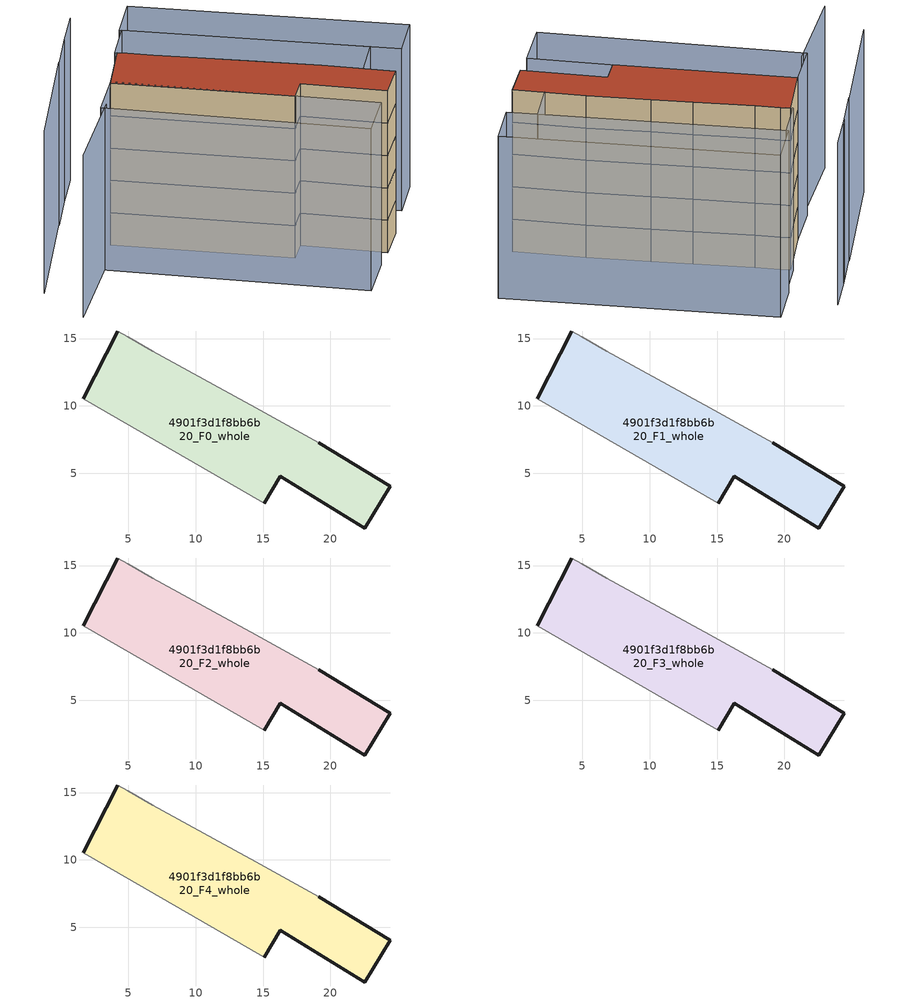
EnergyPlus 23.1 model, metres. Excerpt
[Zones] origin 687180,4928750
4901f3d1f8bb6b20_F0_whole
 floor ground (EU_floor_Construction): 19.14,7.27 24.44,4.03 22.55,0.92 16.29,4.75 15.07,2.76 1.65,10.51 4.2,15.56 4.93,15.14 6.81,14.05 11.32,11.57 14.44,9.85 z0
 wall outside (EU_wall_Construction): 15.07,2.76 16.29,4.75 22.55,0.92 24.44,4.03 19.14,7.27 / 4.2,15.56 1.65,10.51 z0:3
 wall adiabatic (EU_wall_Construction): 19.14,7.27 14.44,9.85 11.32,11.57 6.81,14.05 4.93,15.14 4.2,15.56 / 1.65,10.51 15.07,2.76 z0:3
4901f3d1f8bb6b20_F1_whole
 floor to 4901f3d1f8bb6b20_F0_whole (EU_floor_Construction): 19.14,7.27 24.44,4.03 22.55,0.92 16.29,4.75 15.07,2.76 1.65,10.51 4.2,15.56 4.93,15.14 6.81,14.05 11.32,11.57 14.44,9.85 z3
 wall outside (EU_wall_Construction): 15.07,2.76 16.29,4.75 22.55,0.92 24.44,4.03 19.14,7.27 / 4.2,15.56 1.65,10.51 z3:6
 wall adiabatic (EU_wall_Construction): 19.14,7.27 14.44,9.85 11.32,11.57 6.81,14.05 4.93,15.14 4.2,15.56 / 1.65,10.51 15.07,2.76 z3:6
4901f3d1f8bb6b20_F2_whole
 floor to 4901f3d1f8bb6b20_F1_whole (EU_floor_Construction): 19.14,7.27 24.44,4.03 22.55,0.92 16.29,4.75 15.07,2.76 1.65,10.51 4.2,15.56 4.93,15.14 6.81,14.05 11.32,11.57 14.44,9.85 z6
 wall outside (EU_wall_Construction): 15.07,2.76 16.29,4.75 22.55,0.92 24.44,4.03 19.14,7.27 / 4.2,15.56 1.65,10.51 z6:9
 wall adiabatic (EU_wall_Construction): 19.14,7.27 14.44,9.85 11.32,11.57 6.81,14.05 4.93,15.14 4.2,15.56 / 1.65,10.51 15.07,2.76 z6:9
4901f3d1f8bb6b20_F3_whole
 floor to 4901f3d1f8bb6b20_F2_whole (EU_floor_Construction): 19.14,7.27 24.44,4.03 22.55,0.92 16.29,4.75 15.07,2.76 1.65,10.51 4.2,15.56 4.93,15.14 6.81,14.05 11.32,11.57 14.44,9.85 z9
 wall outside (EU_wall_Construction): 15.07,2.76 16.29,4.75 22.55,0.92 24.44,4.03 19.14,7.27 / 4.2,15.56 1.65,10.51 z9:12
 wall adiabatic (EU_wall_Construction): 19.14,7.27 14.44,9.85 11.32,11.57 6.81,14.05 4.93,15.14 4.2,15.56 / 1.65,10.51 15.07,2.76 z9:12
4901f3d1f8bb6b20_F4_whole
 floor to 4901f3d1f8bb6b20_F3_whole (EU_floor_Construction): 19.14,7.27 24.44,4.03 22.55,0.92 16.29,4.75 15.07,2.76 1.65,10.51 4.2,15.56 4.93,15.14 6.81,14.05 11.32,11.57 14.44,9.85 z12
 wall outside (EU_wall_Construction): 15.07,2.76 16.29,4.75 22.55,0.92 24.44,4.03 19.14,7.27 / 4.2,15.56 1.65,10.51 z12:15
 wall adiabatic (EU_wall_Construction): 19.14,7.27 14.44,9.85 11.32,11.57 6.81,14.05 4.93,15.14 4.2,15.56 / 1.65,10.51 15.07,2.76 z12:15
 roof outside (EU_roof_Construction): 22.55,0.92 24.44,4.03 19.14,7.27 14.44,9.85 11.32,11.57 6.81,14.05 4.93,15.14 4.2,15.56 1.65,10.51 15.07,2.76 16.29,4.75 z15
shading: -5.19,-0.99 -0.05,7.01 / -0.91,15.65 -6.62,4.29 / 0.98,19.32 -0.97,15.46 / 2.88,22.88 0.84,19.03 / 18.76,-5.09 -0.71,6.56 / -0.71,6.56 1.77,10.71 / 1.77,10.71 21.24,-0.93 / 21.24,-0.93 18.76,-5.09 / 6.07,19.25 24.14,8.98 / 24.14,8.98 22.09,5.37 / 22.09,5.37 4.02,15.64 / 4.02,15.64 6.07,19.25 / 26.42,7.69 5.89,19.36 / 5.89,19.36 8.1,23.25 / 8.1,23.25 28.64,11.58 / 28.64,11.58 26.42,7.69 z0:15
[Building]
EU S2 Campaign: North Axis=0; Terrain=City; Solar Distribution=FullExterior
[Site:Location]
Bologna: Latitude=44.5; Longitude=11.25; Time Zone=1; Elevation=37
[SizingPeriod:WeatherFileDays]
AnnualSizingPeriod: Begin Month=1; Begin Day of Month=1; End Month=12; End Day of Month=31; Day of Week for Start Day=Monday; Use Weather File Daylight Saving Period=No; Use Weather File Rain and Snow Indicators=No
[MATERIAL]
EU_InternalMass_Material: Roughness=MediumRough; Thickness=0.1; Conductivity=1; Density=1800; Specific Heat=900; Thermal Absorptance=0.9; Solar Absorptance=0.7; Visible Absorptance=0.7
[MATERIAL:NOMASS] Roughness=MediumRough; Thermal Absorptance=0.9; Solar Absorptance=0.7; Visible Absorptance=0.7
Name | Thermal Resistance
EU_wall_NoMass | 0.905828
EU_roof_NoMass | 0.37593
EU_floor_NoMass | 0.67114
[CONSTRUCTION]
EU_wall_Construction: EU_wall_NoMass
EU_roof_Construction: EU_roof_NoMass
EU_floor_Construction: EU_floor_NoMass
EU_InternalMass_Construction: EU_InternalMass_Material
[ZONE] Type=1; Multiplier=1; Ceiling Height=autocalculate; Floor Area=autocalculate; Part of Total Floor Area=Yes
Name | Volume
4901f3d1f8bb6b20_F0_whole | 351.594
4901f3d1f8bb6b20_F1_whole; 4901f3d1f8bb6b20_F2_whole; 4901f3d1f8bb6b20_F3_whole; 4901f3d1f8bb6b20_F4_whole | 351.593
[INTERNALMASS] Construction=EU_InternalMass_Construction; Surface Area=117.198
Name | Zone or ZoneList
4901f3d1f8bb6b20_F0_whole_EU_InternalMass | 4901f3d1f8bb6b20_F0_whole
4901f3d1f8bb6b20_F1_whole_EU_InternalMass | 4901f3d1f8bb6b20_F1_whole
4901f3d1f8bb6b20_F2_whole_EU_InternalMass | 4901f3d1f8bb6b20_F2_whole
4901f3d1f8bb6b20_F3_whole_EU_InternalMass | 4901f3d1f8bb6b20_F3_whole
4901f3d1f8bb6b20_F4_whole_EU_InternalMass | 4901f3d1f8bb6b20_F4_whole
[OTHEREQUIPMENT] Fuel Type=Electricity; Design Level Calculation Method=Watts/Area; Power per Zone Floor Area=1; Fraction Latent=0; Fraction Radiant=0; Fraction Lost=0; Carbon Dioxide Generation Rate=0; EndUse Subcategory=EU_Step8_InternalGains
Name | Zone or ZoneList or Space or SpaceList | Schedule
EU_Step8_InternalGain_4901f3d1f8bb6b20_F0_whole_f000 | 4901f3d1f8bb6b20_F0_whole | EU_Step8_GainSchedule_4901f3d1f8bb6b20_F0_whole_f000
EU_Step8_InternalGain_4901f3d1f8bb6b20_F1_whole_f000 | 4901f3d1f8bb6b20_F1_whole | EU_Step8_GainSchedule_4901f3d1f8bb6b20_F1_whole_f000
EU_Step8_InternalGain_4901f3d1f8bb6b20_F2_whole_f000 | 4901f3d1f8bb6b20_F2_whole | EU_Step8_GainSchedule_4901f3d1f8bb6b20_F2_whole_f000
EU_Step8_InternalGain_4901f3d1f8bb6b20_F3_whole_f000 | 4901f3d1f8bb6b20_F3_whole | EU_Step8_GainSchedule_4901f3d1f8bb6b20_F3_whole_f000
EU_Step8_InternalGain_4901f3d1f8bb6b20_F4_whole_f000 | 4901f3d1f8bb6b20_F4_whole | EU_Step8_GainSchedule_4901f3d1f8bb6b20_F4_whole_f000
[ZONEVENTILATION:DESIGNFLOWRATE] Schedule=EU_AlwaysOn; Design Flow Rate Calculation Method=AirChanges/Hour; Air Changes per Hour=0.73129; Ventilation Type=Natural; Fan Pressure Rise=0; Fan Total Efficiency=1; Constant Term Coefficient=1; Temperature Term Coefficient=0; Velocity Term Coefficient=0; Velocity Squared Term Coefficient=0; Minimum Indoor Temperature=-100; Maximum Indoor Temperature=100; Delta Temperature=-100; Minimum Outdoor Temperature=-100; Maximum Outdoor Temperature=100; Maximum Wind Speed=40
Name | Zone or ZoneList or Space or SpaceList
EU_ConstantAir_4901f3d1f8bb6b20_F0_whole | 4901f3d1f8bb6b20_F0_whole
EU_ConstantAir_4901f3d1f8bb6b20_F1_whole | 4901f3d1f8bb6b20_F1_whole
EU_ConstantAir_4901f3d1f8bb6b20_F2_whole | 4901f3d1f8bb6b20_F2_whole
EU_ConstantAir_4901f3d1f8bb6b20_F3_whole | 4901f3d1f8bb6b20_F3_whole
EU_ConstantAir_4901f3d1f8bb6b20_F4_whole | 4901f3d1f8bb6b20_F4_whole
[HVACTEMPLATE:THERMOSTAT] Constant Heating Setpoint=20; Constant Cooling Setpoint=50
EU_HeatOnly_4901f3d1f8bb6b20_F0_whole; EU_HeatOnly_4901f3d1f8bb6b20_F1_whole; EU_HeatOnly_4901f3d1f8bb6b20_F2_whole; EU_HeatOnly_4901f3d1f8bb6b20_F3_whole; EU_HeatOnly_4901f3d1f8bb6b20_F4_whole
[HVACTEMPLATE:ZONE:IDEALLOADSAIRSYSTEM] System Availability Schedule=EU_AlwaysOn; Maximum Heating Supply Air Temperature=50; Minimum Cooling Supply Air Temperature=13; Maximum Heating Supply Air Humidity Ratio=0.0156; Minimum Cooling Supply Air Humidity Ratio=0.0077; Heating Limit=NoLimit; Cooling Limit=NoLimit; Heating Availability Schedule=EU_AlwaysOn; Cooling Availability Schedule=EU_CoolingOff; Dehumidification Control Type=ConstantSensibleHeatRatio; Cooling Sensible Heat Ratio=0.7; Dehumidification Setpoint=60; Humidification Control Type=None; Humidification Setpoint=30; Outdoor Air Method=None; Outdoor Air Flow Rate per Person=0.00944; Outdoor Air Flow Rate per Zone Floor Area=0; Outdoor Air Flow Rate per Zone=0; Demand Controlled Ventilation Type=None; Outdoor Air Economizer Type=NoEconomizer; Heat Recovery Type=None; Sensible Heat Recovery Effectiveness=0.7; Latent Heat Recovery Effectiveness=0.65
Name | Template Thermostat
4901f3d1f8bb6b20_F0_whole | EU_HeatOnly_4901f3d1f8bb6b20_F0_whole
4901f3d1f8bb6b20_F1_whole | EU_HeatOnly_4901f3d1f8bb6b20_F1_whole
4901f3d1f8bb6b20_F2_whole | EU_HeatOnly_4901f3d1f8bb6b20_F2_whole
4901f3d1f8bb6b20_F3_whole | EU_HeatOnly_4901f3d1f8bb6b20_F3_whole
4901f3d1f8bb6b20_F4_whole | EU_HeatOnly_4901f3d1f8bb6b20_F4_whole
[SIZING:ZONE] Zone Cooling Design Supply Air Temperature Input Method=SupplyAirTemperature; Zone Cooling Design Supply Air Temperature=13; Zone Heating Design Supply Air Temperature Input Method=SupplyAirTemperature; Zone Heating Design Supply Air Temperature=50; Zone Cooling Design Supply Air Humidity Ratio=0.008; Zone Heating Design Supply Air Humidity Ratio=0.008; Cooling Design Air Flow Method=DesignDay; Cooling Design Air Flow Rate=0; Cooling Minimum Air Flow per Zone Floor Area=0.000762; Cooling Minimum Air Flow=0; Cooling Minimum Air Flow Fraction=0.2; Heating Design Air Flow Method=DesignDay; Heating Design Air Flow Rate=0; Heating Maximum Air Flow per Zone Floor Area=0.002032; Heating Maximum Air Flow=0.141576; Heating Maximum Air Flow Fraction=0.3; Account for Dedicated Outdoor Air System=No; Dedicated Outdoor Air System Control Strategy=NeutralSupplyAir; Dedicated Outdoor Air Low Setpoint Temperature for Design=autosize; Dedicated Outdoor Air High Setpoint Temperature for Design=autosize; Zone Load Sizing Method=Sensible Load Only No Latent Load; Zone Latent Cooling Design Supply Air Humidity Ratio Input Method=HumidityRatioDifference; Zone Cooling Design Supply Air Humidity Ratio Difference=0.005; Zone Latent Heating Design Supply Air Humidity Ratio Input Method=HumidityRatioDifference; Zone Humidification Design Supply Air Humidity Ratio Difference=0.005
4901f3d1f8bb6b20_F0_whole; 4901f3d1f8bb6b20_F1_whole; 4901f3d1f8bb6b20_F2_whole; 4901f3d1f8bb6b20_F3_whole; 4901f3d1f8bb6b20_F4_whole
[SCHEDULE:CONSTANT]
Name | Hourly Value
EU_AlwaysOn | 1
EU_CoolingOff | 0
[SCHEDULE:FILE] Column Number=1; Rows to Skip at Top=0; Number of Hours of Data=8760; Column Separator=Comma; Interpolate to Timestep=No; Minutes per Item=60; Adjust Schedule for Daylight Savings=Yes
Name | File
EU_Step8_GainSchedule_4901f3d1f8bb6b20_F0_whole_f000 | ../../schedules/4901f3d1f8bb6b20/4901f3d1f8bb6b20_F0_whole_f000_gain.csv
EU_Step8_GainSchedule_4901f3d1f8bb6b20_F1_whole_f000 | ../../schedules/4901f3d1f8bb6b20/4901f3d1f8bb6b20_F1_whole_f000_gain.csv
EU_Step8_GainSchedule_4901f3d1f8bb6b20_F2_whole_f000 | ../../schedules/4901f3d1f8bb6b20/4901f3d1f8bb6b20_F2_whole_f000_gain.csv
EU_Step8_GainSchedule_4901f3d1f8bb6b20_F3_whole_f000 | ../../schedules/4901f3d1f8bb6b20/4901f3d1f8bb6b20_F3_whole_f000_gain.csv
EU_Step8_GainSchedule_4901f3d1f8bb6b20_F4_whole_f000 | ../../schedules/4901f3d1f8bb6b20/4901f3d1f8bb6b20_F4_whole_f000_gain.csv
